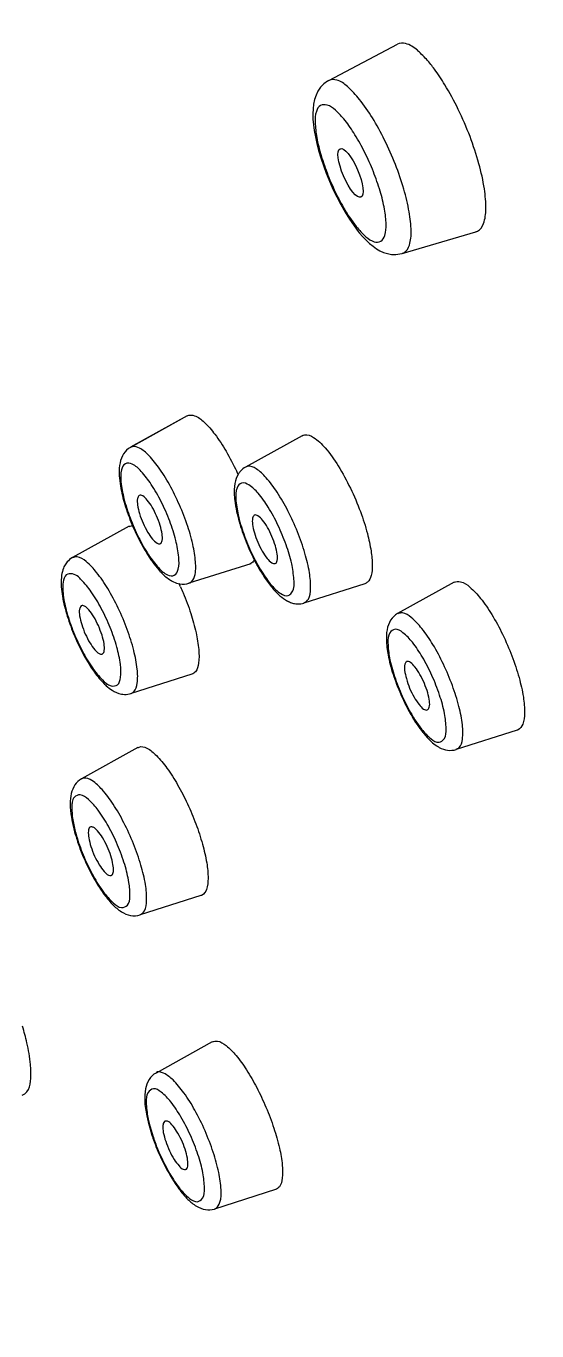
# Model space of a CAD drawing. Extents: x 11295 to 11888, y -24362 to -23942.
# Drawn here: x 11773.76 to 11779.2, y -24109.53 to -24095.64 of the extents above; entities that cross this region are included whole.
import ezdxf

# ---------------------------------------------------------------- set-up
doc = ezdxf.new("R2010")
doc.units = 0
doc.header["$MEASUREMENT"] = 0
doc.layers.get('0').update_dxf_attribs({"linetype": 'CONTINUOUS'})
doc.layers.add('02___PRT_ALL_AXES', color=7, linetype='CONTINUOUS')

msp = doc.modelspace()

# ---------------------------------------------------------------- linework, layer by layer
at = {"color": 7, "linetype": 'Continuous'}
for p, q in [((11776.985, -24096.214), (11776.984, -24096.215)), ((11777.068, -24097.453), (11777.112, -24097.536)), ((11777.112, -24097.536), (11777.157, -24097.616)), ((11777.206, -24097.671), (11777.277, -24097.769)), ((11777.297, -24097.821), (11777.309, -24097.835)), ((11775.476, -24099.785), (11774.874, -24100.12)), ((11774.874, -24100.12), (11774.872, -24100.121)), ((11774.966, -24100.633), (11774.966, -24100.634)), ((11775.187, -24101.148), (11775.191, -24101.146)), ((11775.495, -24101.568), (11775.506, -24101.564)), ((11774.844, -24102.751), (11774.878, -24102.743)), ((11777.902, -24103.023), (11777.973, -24103.123)), ((11774.258, -24104.089), (11774.284, -24104.212)), ((11775.059, -24107.304), (11775.1, -24107.444)), ((11775.071, -24107.32), (11775.11, -24107.453))]:
    msp.add_line(p, q, dxfattribs=at)
for points in [[(11776.985, -24096.215), (11776.972, -24096.222), (11776.931, -24096.251), (11776.897, -24096.287), (11776.869, -24096.327), (11776.848, -24096.371), (11776.832, -24096.417), (11776.822, -24096.465), (11776.816, -24096.515), (11776.813, -24096.568), (11776.815, -24096.625), (11776.82, -24096.685), (11776.828, -24096.748), (11776.841, -24096.816), (11776.857, -24096.887), (11776.876, -24096.961), (11776.899, -24097.039), (11776.926, -24097.119), (11776.957, -24097.202), (11776.991, -24097.286), (11777.028, -24097.37), (11777.068, -24097.453)], [(11777.157, -24097.616), (11777.205, -24097.692), (11777.254, -24097.764), (11777.298, -24097.821)], [(11777.309, -24097.835), (11777.346, -24097.878), (11777.383, -24097.916)], [(11777.383, -24097.916), (11777.419, -24097.95), (11777.455, -24097.98), (11777.492, -24098.006), (11777.529, -24098.027), (11777.568, -24098.045), (11777.61, -24098.058), (11777.653, -24098.066), (11777.697, -24098.068), (11777.741, -24098.062), (11777.766, -24098.056)]]:
    msp.add_lwpolyline(points, dxfattribs=at)
for centre, radius, start, end in [((11777.217, -24096.709), 1.081, 45.6412, 48.9563), ((11776.719, -24097.123), 1.73, 36.5267, 38.611), ((11777.968, -24100.412), 1.996, 208.8195, 211.0026), ((11777.719, -24100.563), 1.704, 210.9671, 213.4554), ((11776.706, -24101.45), 0.348, 238.0628, 242.0981), ((11779.697, -24101.911), 2.12, 206.2467, 210.3391), ((11778.777, -24102.528), 1.01, 218.5705, 221.2495), ((11776.374, -24103.63), 2.177, 196.9962, 200.9746), ((11777.235, -24106.738), 2.249, 198.3076, 202.0593), ((11777.071, -24106.805), 2.065, 198.2932, 200.3416), ((11777.166, -24106.77), 2.167, 200.3409, 202.2896), ((11777.352, -24106.691), 2.375, 202.0423, 203.8442)]:
    msp.add_arc(centre, radius, start, end, dxfattribs=at)
for points, start_tangent, end_tangent in [([(11789.005, -24105.348), (11785.935, -24098.689), (11782.56, -24092.522), (11780.812, -24089.723), (11779.052, -24087.161), (11777.305, -24084.871), (11775.591, -24082.881), (11773.933, -24081.216), (11773.795, -24081.09)], (-0.388399, 0.921491), (-0.740816, 0.671708)), ([(11777.238, -24085.109), (11778.807, -24087.165), (11781.457, -24091.103), (11784.06, -24095.548), (11786.538, -24100.369), (11788.819, -24105.425)], (0.626664, -0.77929), (0.388379, -0.9215)), ([(11776.654, -24085.568), (11777.303, -24086.351), (11779.625, -24089.471), (11782.059, -24093.255), (11784.499, -24097.593), (11786.84, -24102.335), (11788.298, -24105.639)], (0.647943, -0.761688), (0.388111, -0.921613)), ([(11776.656, -24085.57), (11777.085, -24086.084), (11779.928, -24089.901), (11782.765, -24094.424), (11785.49, -24099.481), (11787.997, -24104.878), (11788.32, -24105.635)], (0.647638, -0.761948), (0.388052, -0.921637)), ([(11777.927, -24095.893), (11777.802, -24095.821), (11777.714, -24095.827)], (-0.754309, 0.65652), (-0.908683, -0.417487)), ([(11778.071, -24096.044), (11777.973, -24095.936)], (-0.624277, 0.781203), (-0.715101, 0.699021)), ([(11778.22, -24096.26), (11778.109, -24096.094)], (-0.520331, 0.853964), (-0.595452, 0.803391)), ([(11777.312, -24096.416), (11777.182, -24096.279), (11777.069, -24096.21), (11776.985, -24096.215)], (-0.62424, 0.781233), (-0.902562, -0.43056)), ([(11778.657, -24097.585), (11778.641, -24097.369), (11778.583, -24097.101), (11778.488, -24096.812), (11778.363, -24096.523), (11778.22, -24096.26)], (0.013389, 0.99991), (-0.520331, 0.853964)), ([(11777.766, -24098.055), (11777.787, -24098.047), (11777.842, -24097.967), (11777.861, -24097.818), (11777.84, -24097.614), (11777.783, -24097.371), (11777.693, -24097.109), (11777.579, -24096.849), (11777.448, -24096.611), (11777.312, -24096.416)], (0.970328, 0.241792), (-0.624214, 0.781253)), ([(11777.157, -24096.639), (11777.054, -24096.531), (11776.965, -24096.477), (11776.896, -24096.481), (11776.852, -24096.544), (11776.839, -24096.661), (11776.856, -24096.822), (11776.903, -24097.014), (11776.975, -24097.222), (11777.066, -24097.428), (11777.17, -24097.616), (11777.206, -24097.671)], (-0.62421, 0.781256), (0.555373, -0.831601)), ([(11777.469, -24097.932), (11777.538, -24097.927), (11777.581, -24097.864), (11777.595, -24097.747), (11777.578, -24097.586), (11777.531, -24097.393), (11777.459, -24097.186), (11777.367, -24096.98), (11777.263, -24096.792), (11777.157, -24096.639)], (0.968752, -0.248033), (-0.624178, 0.781282)), ([(11778.551, -24097.824), (11778.569, -24097.818), (11778.631, -24097.738), (11778.657, -24097.585)], (0.968389, 0.249444), (0.013389, 0.99991)), ([(11777.277, -24097.769), (11777.379, -24097.878), (11777.469, -24097.932)], (0.624208, -0.781258), (0.968752, -0.248033)), ([(11774.872, -24100.121), (11774.799, -24100.189), (11774.761, -24100.285), (11774.752, -24100.404), (11774.755, -24100.451)], (-0.874251, -0.485474), (0.086609, -0.996242)), ([(11775.567, -24101.414), (11775.566, -24101.363), (11775.541, -24101.18), (11775.482, -24100.963), (11775.394, -24100.735), (11775.286, -24100.517), (11775.169, -24100.331), (11775.054, -24100.195), (11774.952, -24100.122), (11774.874, -24100.12)], (0.029297, 0.999571), (-0.886076, -0.46354)), ([(11774.818, -24100.295), (11774.777, -24100.36), (11774.771, -24100.49), (11774.803, -24100.667), (11774.868, -24100.873), (11774.959, -24101.08), (11775.064, -24101.264), (11775.171, -24101.402), (11775.267, -24101.479), (11775.339, -24101.484)], (-0.886076, -0.46354), (0.886076, 0.46354)), ([(11775.339, -24101.484), (11775.381, -24101.42), (11775.386, -24101.29), (11775.355, -24101.112), (11775.29, -24100.907), (11775.199, -24100.7), (11775.093, -24100.515), (11774.986, -24100.377), (11774.89, -24100.3), (11774.818, -24100.295)], (0.886076, 0.46354), (-0.886076, -0.46354)), ([(11776.043, -24100.376), (11776.022, -24100.404), (11775.984, -24100.506), (11775.978, -24100.635), (11775.982, -24100.686)], (-0.658013, -0.753007), (0.112408, -0.993662)), ([(11776.097, -24100.331), (11776.043, -24100.376)], (-0.874251, -0.485474), (-0.658013, -0.753007)), ([(11776.209, -24100.349), (11776.121, -24100.323), (11776.098, -24100.333)], (-0.849021, 0.528359), (-0.850863, -0.525388)), ([(11776.72, -24101.778), (11776.767, -24101.737), (11776.791, -24101.624), (11776.778, -24101.456), (11776.73, -24101.249), (11776.651, -24101.022), (11776.549, -24100.798), (11776.433, -24100.599), (11776.316, -24100.444), (11776.209, -24100.349)], (0.926748, 0.375683), (-0.849021, 0.528359)), ([(11774.755, -24100.451), (11774.77, -24100.558), (11774.82, -24100.755), (11774.899, -24100.966), (11774.998, -24101.168), (11775.034, -24101.23)], (0.086609, -0.996242), (0.516123, -0.856514)), ([(11776.134, -24100.522), (11776.056, -24100.501), (11776.007, -24100.553), (11775.994, -24100.67), (11776.019, -24100.841), (11776.078, -24101.042), (11776.164, -24101.251), (11776.268, -24101.441), (11776.376, -24101.591)], (-0.849021, 0.528359), (0.652152, -0.758088)), ([(11776.615, -24101.576), (11776.613, -24101.53), (11776.589, -24101.36), (11776.53, -24101.159), (11776.443, -24100.95), (11776.34, -24100.759), (11776.232, -24100.61), (11776.134, -24100.522)], (0.020959, 0.99978), (-0.849021, 0.528359)), ([(11774.966, -24100.634), (11774.947, -24100.667), (11774.948, -24100.735), (11774.969, -24100.827), (11775.006, -24100.928), (11775.055, -24101.023), (11775.107, -24101.098), (11775.155, -24101.141), (11775.187, -24101.148)], (-0.869259, -0.494357), (0.963392, 0.268098)), ([(11775.191, -24101.146), (11775.21, -24101.112), (11775.209, -24101.044), (11775.189, -24100.953), (11775.151, -24100.852), (11775.103, -24100.757), (11775.051, -24100.682), (11775.003, -24100.638), (11774.966, -24100.633)], (0.886076, 0.46354), (-0.886076, -0.46354)), ([(11775.982, -24100.686), (11776.002, -24100.804), (11776.062, -24101.016)], (0.112408, -0.993662), (0.325416, -0.945571)), ([(11787.658, -24135.499), (11785.98, -24134.286), (11784.206, -24132.628), (11782.361, -24130.559), (11780.474, -24128.112), (11778.576, -24125.331), (11776.699, -24122.261), (11774.873, -24118.956), (11773.13, -24115.471), (11771.499, -24111.866), (11770.007, -24108.203), (11768.681, -24104.543), (11767.55, -24100.971)], (-0.854985, 0.518653), (-0.281435, 0.95958)), ([(11767.558, -24100.968), (11768.743, -24104.697), (11770.129, -24108.497), (11771.693, -24112.295), (11773.403, -24116.023), (11775.23, -24119.61), (11777.137, -24122.989), (11779.091, -24126.097), (11781.054, -24128.877), (11782.99, -24131.277), (11784.864, -24133.252), (11786.639, -24134.765), (11787.751, -24135.503)], (0.281174, -0.959657), (0.865306, -0.501244)), ([(11767.05, -24101.095), (11767.181, -24101.526), (11768.972, -24106.816), (11771.095, -24112.126), (11773.5, -24117.333), (11776.129, -24122.298), (11778.921, -24126.882), (11780.626, -24129.361)], (0.288697, -0.957421), (0.585894, -0.810388)), ([(11776.062, -24101.016), (11776.15, -24101.235), (11776.22, -24101.374)], (0.325416, -0.945571), (0.482243, -0.876037)), ([(11775.034, -24101.23), (11775.106, -24101.341), (11775.174, -24101.426)], (0.516123, -0.856514), (0.663511, -0.748167)), ([(11774.17, -24101.383), (11774.159, -24101.407), (11774.139, -24101.484)], (-0.464243, -0.885708), (-0.146152, -0.989262)), ([(11774.254, -24101.295), (11774.198, -24101.342), (11774.17, -24101.383)], (-0.874251, -0.485474), (-0.464243, -0.885708)), ([(11774.944, -24102.633), (11774.944, -24102.482), (11774.907, -24102.285), (11774.838, -24102.062), (11774.742, -24101.835), (11774.63, -24101.625), (11774.512, -24101.454), (11774.4, -24101.338), (11774.305, -24101.288), (11774.255, -24101.297)], (0.146152, 0.989262), (-0.904462, -0.426555)), ([(11775.506, -24101.564), (11775.554, -24101.496), (11775.567, -24101.414)], (0.886076, 0.46354), (0.029297, 0.999571)), ([(11774.139, -24101.484), (11774.143, -24101.68)], (-0.146152, -0.989262), (0.143186, -0.989696)), ([(11774.155, -24101.557), (11774.152, -24101.644)], (-0.146152, -0.989262), (0.058349, -0.998296)), ([(11774.317, -24101.501), (11774.256, -24101.469), (11774.189, -24101.478), (11774.155, -24101.557)], (-0.762802, 0.646632), (-0.146152, -0.989262)), ([(11774.767, -24102.572), (11774.765, -24102.433), (11774.727, -24102.248), (11774.656, -24102.04), (11774.561, -24101.836), (11774.454, -24101.659), (11774.348, -24101.531), (11774.317, -24101.501)], (0.146152, 0.989262), (-0.762802, 0.646632)), ([(11775.174, -24101.426), (11775.206, -24101.46), (11775.299, -24101.536), (11775.331, -24101.553)], (0.663511, -0.748167), (0.903536, -0.428511)), ([(11775.331, -24101.553), (11775.396, -24101.574), (11775.495, -24101.568)], (0.903536, -0.428511), (0.953492, 0.301419)), ([(11776.297, -24101.502), (11776.381, -24101.615), (11776.522, -24101.745)], (0.551985, -0.833854), (0.849021, -0.528359)), ([(11774.143, -24101.68), (11774.19, -24101.89), (11774.267, -24102.107), (11774.366, -24102.317), (11774.403, -24102.383)], (0.143186, -0.989696), (0.504183, -0.863597)), ([(11774.152, -24101.644), (11774.156, -24101.696), (11774.195, -24101.881), (11774.266, -24102.089), (11774.361, -24102.293), (11774.467, -24102.47), (11774.573, -24102.598), (11774.666, -24102.66), (11774.733, -24102.651), (11774.767, -24102.572)], (0.058349, -0.998296), (0.146152, 0.989262)), ([(11776.376, -24101.591), (11776.473, -24101.679)], (0.652152, -0.758088), (0.849021, -0.528359)), ([(11776.473, -24101.679), (11776.551, -24101.7), (11776.586, -24101.672)], (0.849021, -0.528359), (0.590313, 0.807174)), ([(11776.586, -24101.672), (11776.6, -24101.648), (11776.615, -24101.576)], (0.590313, 0.807174), (0.020959, 0.99978)), ([(11774.348, -24101.808), (11774.347, -24101.809), (11774.329, -24101.846)], (-0.901305, -0.433184), (-0.146152, -0.989262)), ([(11774.593, -24102.283), (11774.591, -24102.213), (11774.569, -24102.121), (11774.53, -24102.02), (11774.481, -24101.925), (11774.429, -24101.852), (11774.382, -24101.811), (11774.348, -24101.808)], (0.146152, 0.989262), (-0.901305, -0.433184)), ([(11776.543, -24101.757), (11776.587, -24101.776), (11776.632, -24101.787)], (0.884109, -0.467281), (0.991536, -0.129834)), ([(11776.632, -24101.787), (11776.654, -24101.788), (11776.72, -24101.779)], (0.991536, -0.129834), (0.953492, 0.301419)), ([(11774.329, -24101.846), (11774.331, -24101.915), (11774.353, -24102.008), (11774.391, -24102.109), (11774.44, -24102.203), (11774.492, -24102.276), (11774.54, -24102.317), (11774.569, -24102.322)], (-0.146152, -0.989262), (0.976065, 0.217479)), ([(11777.717, -24101.891), (11777.643, -24101.962), (11777.605, -24102.063), (11777.598, -24102.19), (11777.62, -24102.355), (11777.677, -24102.563), (11777.763, -24102.778), (11777.796, -24102.848)], (-0.874251, -0.485474), (0.442861, -0.89659)), ([(11777.975, -24102.05), (11777.863, -24101.934), (11777.768, -24101.884), (11777.718, -24101.893)], (-0.624277, 0.781203), (-0.905336, -0.424696)), ([(11777.874, -24102.197), (11777.774, -24102.095), (11777.69, -24102.059), (11777.634, -24102.097), (11777.614, -24102.202), (11777.631, -24102.364), (11777.684, -24102.561), (11777.766, -24102.77), (11777.867, -24102.967), (11777.902, -24103.023)], (-0.624277, 0.781203), (0.541899, -0.840444)), ([(11778.34, -24103.336), (11778.371, -24103.319), (11778.407, -24103.229), (11778.407, -24103.077), (11778.37, -24102.881), (11778.3, -24102.658), (11778.205, -24102.431), (11778.093, -24102.221), (11777.975, -24102.05)], (0.954357, 0.298669), (-0.624277, 0.781203)), ([(11778.158, -24103.261), (11778.213, -24103.224), (11778.234, -24103.118), (11778.216, -24102.957), (11778.164, -24102.759), (11778.082, -24102.55), (11777.981, -24102.354), (11777.874, -24102.197)], (0.990479, 0.137666), (-0.624277, 0.781203)), ([(11774.403, -24102.383), (11774.477, -24102.5), (11774.581, -24102.627), (11774.613, -24102.659)], (0.504183, -0.863597), (0.741326, -0.671145)), ([(11774.569, -24102.322), (11774.575, -24102.32), (11774.593, -24102.283)], (0.976065, 0.217479), (0.146152, 0.989262)), ([(11777.811, -24102.404), (11777.794, -24102.431), (11777.792, -24102.495), (11777.81, -24102.584), (11777.845, -24102.685), (11777.893, -24102.782), (11777.945, -24102.86)], (-0.831279, -0.555856), (0.624277, -0.781203)), ([(11777.902, -24102.46), (11777.854, -24102.412), (11777.815, -24102.402), (11777.811, -24102.404)], (-0.624277, 0.781203), (-0.831279, -0.555856)), ([(11778.032, -24102.918), (11778.054, -24102.889), (11778.056, -24102.825), (11778.038, -24102.736), (11778.002, -24102.636), (11777.955, -24102.539), (11777.902, -24102.46)], (0.94125, 0.337711), (-0.624277, 0.781203)), ([(11774.613, -24102.659), (11774.677, -24102.707), (11774.775, -24102.748)], (0.741326, -0.671145), (0.982612, -0.185673)), ([(11774.877, -24102.741), (11774.908, -24102.723), (11774.944, -24102.633)], (0.954969, 0.296707), (0.146152, 0.989262)), ([(11774.775, -24102.748), (11774.844, -24102.751)], (0.982612, -0.185673), (0.991904, 0.126992)), ([(11777.945, -24102.86), (11777.994, -24102.908), (11778.032, -24102.918)], (0.624277, -0.781203), (0.94125, 0.337711)), ([(11777.867, -24102.982), (11777.987, -24103.158)], (0.505714, -0.862701), (0.624277, -0.781203)), ([(11777.973, -24103.123), (11778.074, -24103.225), (11778.158, -24103.261)], (0.624277, -0.781203), (0.990479, 0.137666)), ([(11778.017, -24103.194), (11778.076, -24103.254), (11778.133, -24103.299)], (0.660114, -0.751166), (0.832941, -0.553362)), ([(11778.133, -24103.299), (11778.161, -24103.316), (11778.25, -24103.346), (11778.34, -24103.339)], (0.832941, -0.553362), (0.953492, 0.301419)), ([(11775.032, -24104.777), (11774.983, -24104.57), (11774.904, -24104.343), (11774.802, -24104.119), (11774.687, -24103.92), (11774.57, -24103.766), (11774.462, -24103.67), (11774.375, -24103.644), (11774.351, -24103.654)], (-0.159944, 0.987126), (-0.849941, -0.526877)), ([(11774.35, -24103.652), (11774.281, -24103.716), (11774.242, -24103.807), (11774.23, -24103.918)], (-0.874251, -0.485474), (0.001724, -0.999999)), ([(11774.23, -24103.918), (11774.243, -24104.058)], (0.001724, -0.999999), (0.159944, -0.987126)), ([(11774.251, -24103.901), (11774.248, -24103.939), (11774.258, -24104.089)], (-0.150291, -0.988642), (0.159944, -0.987126)), ([(11774.856, -24104.754), (11774.811, -24104.565), (11774.735, -24104.356), (11774.637, -24104.155), (11774.529, -24103.986), (11774.425, -24103.871), (11774.337, -24103.822), (11774.275, -24103.845), (11774.251, -24103.901)], (-0.159944, 0.987126), (-0.150291, -0.988642)), ([(11774.243, -24104.058), (11774.292, -24104.266)], (0.159944, -0.987126), (0.29177, -0.956488)), ([(11774.444, -24104.166), (11774.441, -24104.167), (11774.424, -24104.206), (11774.428, -24104.278)], (-0.925161, -0.379574), (0.159944, -0.987126)), ([(11774.686, -24104.565), (11774.663, -24104.471), (11774.623, -24104.37), (11774.574, -24104.277), (11774.522, -24104.206), (11774.475, -24104.167), (11774.444, -24104.166)], (-0.159944, 0.987126), (-0.925161, -0.379574)), ([(11774.284, -24104.212), (11774.303, -24104.278), (11774.379, -24104.487), (11774.477, -24104.688), (11774.585, -24104.857), (11774.689, -24104.972), (11774.777, -24105.021), (11774.839, -24104.997), (11774.866, -24104.903), (11774.856, -24104.754)], (0.253773, -0.967264), (-0.159944, 0.987126)), ([(11774.428, -24104.278), (11774.451, -24104.372), (11774.49, -24104.473), (11774.54, -24104.566), (11774.592, -24104.637), (11774.639, -24104.676), (11774.665, -24104.679)], (0.159944, -0.987126), (0.979808, 0.199941)), ([(11774.341, -24104.409), (11774.37, -24104.481), (11774.469, -24104.687), (11774.505, -24104.751)], (0.357427, -0.933941), (0.510168, -0.860075)), ([(11774.665, -24104.679), (11774.673, -24104.676), (11774.69, -24104.637), (11774.686, -24104.565)], (0.979808, 0.199941), (-0.159944, 0.987126)), ([(11774.505, -24104.751), (11774.579, -24104.865), (11774.681, -24104.988), (11774.775, -24105.066), (11774.873, -24105.106), (11774.974, -24105.1)], (0.510168, -0.860075), (0.953492, 0.301419)), ([(11774.973, -24105.099), (11775.02, -24105.058), (11775.044, -24104.946), (11775.032, -24104.777)], (0.923938, 0.382542), (-0.159944, 0.987126)), ([(11773.811, -24106.759), (11773.807, -24106.693), (11773.769, -24106.462), (11773.722, -24106.286)], (-0.027571, 0.99962), (-0.285359, 0.958421)), ([(11773.72, -24107.018), (11773.768, -24106.985), (11773.807, -24106.871), (11773.811, -24106.759)], (0.937262, 0.348627), (-0.027571, 0.99962)), ([(11775.144, -24106.784), (11775.07, -24106.854), (11775.032, -24106.954), (11775.024, -24107.079), (11775.045, -24107.241), (11775.059, -24107.304)], (-0.874251, -0.485474), (0.239602, -0.970871)), ([(11775.753, -24107.627), (11775.666, -24107.399), (11775.558, -24107.181), (11775.441, -24106.995), (11775.325, -24106.858), (11775.224, -24106.786), (11775.145, -24106.783), (11775.144, -24106.784)], (-0.313738, 0.949509), (-0.882866, -0.469626)), ([(11775.591, -24107.653), (11775.51, -24107.447), (11775.409, -24107.251), (11775.301, -24107.091), (11775.199, -24106.987), (11775.116, -24106.952), (11775.06, -24106.991), (11775.04, -24107.097), (11775.058, -24107.259), (11775.071, -24107.32)], (-0.313738, 0.949509), (0.237041, -0.9715)), ([(11775.237, -24107.298), (11775.233, -24107.301), (11775.217, -24107.342), (11775.222, -24107.416), (11775.247, -24107.51)], (-0.931077, -0.364823), (0.313738, -0.949509)), ([(11775.454, -24107.596), (11775.414, -24107.495), (11775.364, -24107.403), (11775.312, -24107.334), (11775.266, -24107.298), (11775.237, -24107.298)], (-0.313738, 0.949509), (-0.931077, -0.364823)), ([(11775.247, -24107.51), (11775.287, -24107.611), (11775.337, -24107.704), (11775.389, -24107.773), (11775.435, -24107.809), (11775.458, -24107.81)], (0.313738, -0.949509), (0.977189, 0.212371)), ([(11775.161, -24107.592), (11775.19, -24107.659), (11775.291, -24107.856), (11775.399, -24108.016), (11775.501, -24108.119), (11775.585, -24108.154), (11775.64, -24108.116), (11775.66, -24108.01), (11775.643, -24107.848), (11775.591, -24107.653)], (0.379168, -0.925328), (-0.313738, 0.949509)), ([(11775.18, -24107.651), (11775.279, -24107.848), (11775.309, -24107.9)], (0.404165, -0.914686), (0.519209, -0.854647)), ([(11775.458, -24107.81), (11775.468, -24107.806), (11775.483, -24107.765), (11775.478, -24107.691), (11775.454, -24107.596)], (0.977189, 0.212371), (-0.313738, 0.949509)), ([(11775.767, -24108.232), (11775.778, -24108.228), (11775.825, -24108.159), (11775.837, -24108.027), (11775.813, -24107.843), (11775.753, -24107.627)], (0.966141, 0.258013), (-0.313738, 0.949509)), ([(11775.309, -24107.9), (11775.385, -24108.014), (11775.483, -24108.129), (11775.574, -24108.201), (11775.67, -24108.238), (11775.767, -24108.232)], (0.519209, -0.854647), (0.953492, 0.301419))]:
    msp.add_spline(points, degree=3, dxfattribs=dict(at, start_tangent=start_tangent, end_tangent=end_tangent))
at = {"layer": '02___PRT_ALL_AXES', "color": 7, "linetype": 'Continuous'}
for p, q in [((11776.985, -24096.214), (11777.714, -24095.827)), ((11777.766, -24098.056), (11778.551, -24097.825)), ((11775.476, -24099.785), (11774.872, -24100.121)), ((11775.475, -24099.786), (11775.476, -24099.785)), ((11776.699, -24099.997), (11776.097, -24100.331)), ((11774.857, -24100.961), (11774.254, -24101.295)), ((11774.858, -24100.963), (11774.893, -24100.952)), ((11776.155, -24101.36), (11775.495, -24101.568)), ((11776.154, -24101.359), (11776.142, -24101.364)), ((11778.318, -24101.557), (11777.717, -24101.891)), ((11777.368, -24101.575), (11776.72, -24101.779)), ((11775.525, -24102.538), (11774.878, -24102.743)), ((11778.989, -24103.134), (11778.34, -24103.339)), ((11774.952, -24103.318), (11774.35, -24103.652)), ((11775.623, -24104.895), (11774.974, -24105.1)), ((11775.743, -24106.451), (11775.144, -24106.784)), ((11776.418, -24108.026), (11775.767, -24108.232))]:
    msp.add_line(p, q, dxfattribs=at)
for centre, radius, start, end in [((11773.371, -24101.605), 2.904, 24.26, 24.9774), ((11772.731, -24102.789), 2.925, 23.8439, 24.5716)]:
    msp.add_arc(centre, radius, start, end, dxfattribs=at)
msp.add_ellipse((11777.216, -24097.199), major_axis=(-0.111, 0.258), ratio=0.291415, dxfattribs=at)
for points, start_tangent, end_tangent in [([(11775.476, -24099.785), (11775.555, -24099.785), (11775.656, -24099.852), (11775.771, -24099.982), (11775.89, -24100.162), (11776.003, -24100.379)], (0.886076, 0.46354), (0.422259, -0.906475)), ([(11776.7, -24099.998), (11776.724, -24099.988), (11776.821, -24100.016)], (0.845361, 0.534195), (0.849021, -0.528359)), ([(11776.821, -24100.016), (11776.946, -24100.128), (11777.084, -24100.319), (11777.214, -24100.556), (11777.321, -24100.806), (11777.395, -24101.039), (11777.434, -24101.227), (11777.447, -24101.375), (11777.435, -24101.487), (11777.397, -24101.557), (11777.367, -24101.573)], (0.849021, -0.528359), (-0.951854, -0.30655)), ([(11776.191, -24100.844), (11776.173, -24100.875), (11776.172, -24100.941), (11776.192, -24101.031), (11776.228, -24101.132), (11776.276, -24101.228), (11776.328, -24101.304), (11776.377, -24101.35)], (-0.862447, -0.506148), (0.849021, -0.528359)), ([(11776.23, -24100.851), (11776.193, -24100.843), (11776.191, -24100.844)], (-0.849021, 0.528359), (-0.862447, -0.506148)), ([(11776.412, -24101.358), (11776.414, -24101.358), (11776.434, -24101.326), (11776.435, -24101.26), (11776.415, -24101.17), (11776.379, -24101.069), (11776.331, -24100.973), (11776.279, -24100.896), (11776.23, -24100.851)], (0.962562, 0.271063), (-0.849021, 0.528359)), ([(11776.191, -24101.32), (11776.154, -24101.359)], (-0.486966, -0.873421), (-0.886076, -0.46354)), ([(11776.377, -24101.35), (11776.412, -24101.358)], (0.849021, -0.528359), (0.962562, 0.271063)), ([(11778.318, -24101.558), (11778.387, -24101.552), (11778.486, -24101.609), (11778.6, -24101.729)], (0.904215, 0.427077), (0.624277, -0.781203)), ([(11775.406, -24101.607), (11775.434, -24101.671), (11775.514, -24101.889), (11775.57, -24102.095), (11775.599, -24102.275), (11775.597, -24102.419)], (0.40426, -0.914644), (-0.146152, -0.989262)), ([(11778.6, -24101.729), (11778.72, -24101.902), (11778.834, -24102.112), (11778.934, -24102.343), (11779.01, -24102.573), (11779.056, -24102.781), (11779.069, -24102.952), (11779.049, -24103.07), (11779, -24103.13), (11778.989, -24103.134)], (0.624277, -0.781203), (-0.961986, -0.273098)), ([(11775.597, -24102.419), (11775.564, -24102.511), (11775.525, -24102.537)], (-0.146152, -0.989262), (-0.939047, -0.343788)), ([(11774.952, -24103.319), (11774.963, -24103.313), (11775.045, -24103.324), (11775.148, -24103.403), (11775.261, -24103.537), (11775.374, -24103.714), (11775.479, -24103.916), (11775.569, -24104.132), (11775.639, -24104.346), (11775.684, -24104.545)], (0.853979, 0.520307), (0.159944, -0.987126)), ([(11775.684, -24104.545), (11775.698, -24104.712), (11775.681, -24104.828), (11775.636, -24104.889), (11775.622, -24104.895)], (0.159944, -0.987126), (-0.964795, -0.263005)), ([(11775.744, -24106.453), (11775.798, -24106.444), (11775.89, -24106.492), (11775.997, -24106.598), (11776.107, -24106.75), (11776.216, -24106.938), (11776.315, -24107.148), (11776.399, -24107.37)], (0.907171, 0.420763), (0.313738, -0.949509)), ([(11776.399, -24107.37), (11776.459, -24107.583), (11776.489, -24107.764), (11776.488, -24107.904), (11776.458, -24107.995), (11776.417, -24108.025)], (0.313738, -0.949509), (-0.932931, -0.360055))]:
    msp.add_spline(points, degree=3, dxfattribs=dict(at, start_tangent=start_tangent, end_tangent=end_tangent))

doc.saveas('drawing.dxf')
